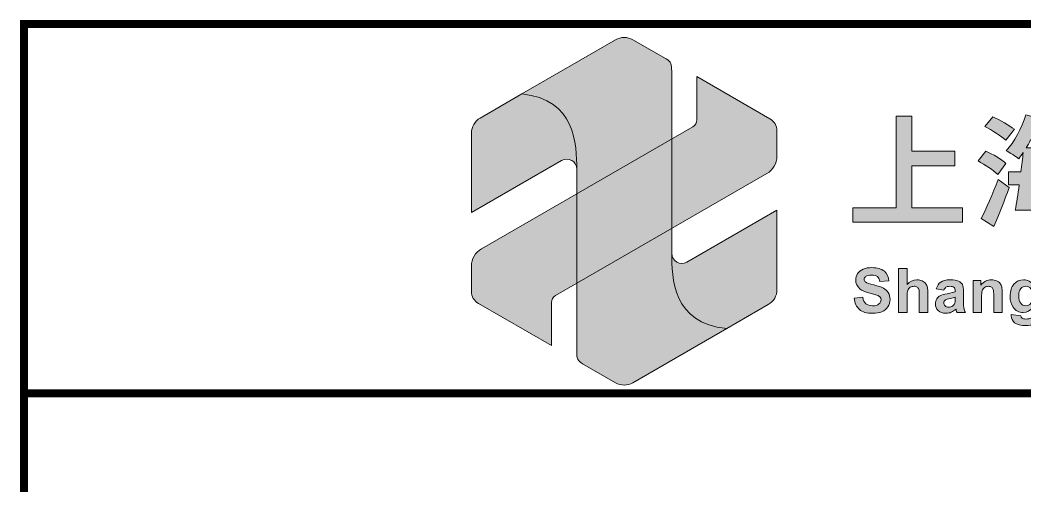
# Model space of a CAD drawing. Extents: x 148 to 221443, y -36682 to 6758.
# Drawn here: x 51887 to 52649, y -35928 to -35575 of the extents above; entities that cross this region are included whole.
import ezdxf

# ---------------------------------------------------------------- set-up
doc = ezdxf.new("R2010")
doc.units = 0
doc.header["$LTSCALE"] = 10
doc.header["$MEASUREMENT"] = 0
doc.layers.add('图层 1', color=7, linetype='Continuous')
doc.layers.add('图框层', color=7, linetype='Continuous', lineweight=15)

# ---------------------------------------------------------------- blocks, each defined once
blk = doc.blocks.new('block 3')
at = {"layer": '图层 1', "true_color": 0x0f208a}
h = blk.add_hatch(color=166, dxfattribs=at)
edge = h.paths.add_edge_path()
edge.add_spline(control_points=[(73.493, -141.42), (73.493, -141.42), (69.748, -143.582), (69.748, -143.582), (71.899, -143.781), (71.944, -145.62), (71.944, -146.584), (71.944, -146.584), (71.944, -153.861), (71.944, -153.861), (71.944, -154.116), (71.964, -154.233), (72.171, -154.351), (72.171, -154.351), (73.493, -155.106), (73.493, -155.106), (73.714, -155.233), (73.967, -155.234), (74.187, -155.106), (74.187, -155.106), (77.933, -152.944), (77.933, -152.944), (75.782, -152.745), (75.736, -150.907), (75.736, -149.942), (75.736, -149.942), (75.736, -142.665), (75.736, -142.665), (75.736, -142.41), (75.716, -142.293), (75.509, -142.175), (75.509, -142.175), (74.187, -141.42), (74.187, -141.42), (73.966, -141.294), (73.714, -141.293), (73.493, -141.42)], knot_values=[0, 0, 0, 0, 1, 1, 1, 2, 2, 2, 3, 3, 3, 4, 4, 4, 5, 5, 5, 6, 6, 6, 7, 7, 7, 8, 8, 8, 9, 9, 9, 10, 10, 10, 11, 11, 11, 12, 12, 12, 12], degree=3, periodic=0)
at = {"layer": '图层 1', "true_color": 0x4cab26}
h = blk.add_hatch(color=74, dxfattribs=at)
edge = h.paths.add_edge_path()
edge.add_spline(control_points=[(79.94, -146.057), (79.94, -146.057), (79.94, -145.06), (79.94, -145.06), (79.94, -144.852), (79.837, -144.673), (79.657, -144.569), (79.657, -144.569), (76.747, -142.889), (76.747, -142.889), (76.747, -142.889), (76.741, -144.609), (76.741, -144.609), (76.74, -144.727), (76.681, -144.828), (76.579, -144.888), (76.579, -144.888), (68.145, -149.76), (68.145, -149.76), (67.888, -149.908), (67.74, -150.163), (67.74, -150.46), (67.74, -150.46), (67.74, -151.457), (67.74, -151.457), (67.74, -151.665), (67.843, -151.844), (68.024, -151.948), (68.024, -151.948), (70.933, -153.628), (70.933, -153.628), (70.933, -153.628), (70.94, -151.91), (70.94, -151.91), (70.94, -151.792), (70.999, -151.69), (71.101, -151.631), (71.101, -151.631), (79.535, -146.758), (79.535, -146.758), (79.793, -146.609), (79.94, -146.354), (79.94, -146.057)], knot_values=[0, 0, 0, 0, 1, 1, 1, 2, 2, 2, 3, 3, 3, 4, 4, 4, 5, 5, 5, 6, 6, 6, 7, 7, 7, 8, 8, 8, 9, 9, 9, 10, 10, 10, 11, 11, 11, 12, 12, 12, 13, 13, 13, 14, 14, 14, 14], degree=3, periodic=0)
at = {"layer": '图层 1', "lineweight": 0}
for points, knots in [([(73.493, -141.42), (73.493, -141.42), (69.748, -143.582), (69.748, -143.582), (71.899, -143.781), (71.944, -145.62), (71.944, -146.584), (71.944, -146.584), (71.944, -153.861), (71.944, -153.861), (71.944, -154.116), (71.964, -154.233), (72.171, -154.351), (72.171, -154.351), (73.493, -155.106), (73.493, -155.106), (73.714, -155.233), (73.967, -155.234), (74.187, -155.106), (74.187, -155.106), (77.933, -152.944), (77.933, -152.944), (75.782, -152.745), (75.736, -150.907), (75.736, -149.942), (75.736, -149.942), (75.736, -142.665), (75.736, -142.665), (75.736, -142.41), (75.716, -142.293), (75.509, -142.175), (75.509, -142.175), (74.187, -141.42), (74.187, -141.42), (73.966, -141.294), (73.714, -141.293), (73.493, -141.42)], [0, 0, 0, 0, 1, 1, 1, 2, 2, 2, 3, 3, 3, 4, 4, 4, 5, 5, 5, 6, 6, 6, 7, 7, 7, 8, 8, 8, 9, 9, 9, 10, 10, 10, 11, 11, 11, 12, 12, 12, 12]), ([(79.94, -146.057), (79.94, -146.057), (79.94, -145.06), (79.94, -145.06), (79.94, -144.852), (79.837, -144.673), (79.657, -144.569), (79.657, -144.569), (76.747, -142.889), (76.747, -142.889), (76.747, -142.889), (76.741, -144.609), (76.741, -144.609), (76.74, -144.727), (76.681, -144.828), (76.579, -144.888), (76.579, -144.888), (68.145, -149.76), (68.145, -149.76), (67.888, -149.908), (67.74, -150.163), (67.74, -150.46), (67.74, -150.46), (67.74, -151.457), (67.74, -151.457), (67.74, -151.665), (67.843, -151.844), (68.024, -151.948), (68.024, -151.948), (70.933, -153.628), (70.933, -153.628), (70.933, -153.628), (70.94, -151.91), (70.94, -151.91), (70.94, -151.792), (70.999, -151.69), (71.101, -151.631), (71.101, -151.631), (79.535, -146.758), (79.535, -146.758), (79.793, -146.609), (79.94, -146.354), (79.94, -146.057)], [0, 0, 0, 0, 1, 1, 1, 2, 2, 2, 3, 3, 3, 4, 4, 4, 5, 5, 5, 6, 6, 6, 7, 7, 7, 8, 8, 8, 9, 9, 9, 10, 10, 10, 11, 11, 11, 12, 12, 12, 13, 13, 13, 14, 14, 14, 14]), ([(69.748, -143.582), (69.748, -143.582), (68.087, -144.541), (68.087, -144.541), (67.867, -144.668), (67.741, -144.887), (67.741, -145.142), (67.741, -145.142), (67.741, -148.31), (67.741, -148.31), (67.741, -148.31), (71.337, -146.234), (71.337, -146.234), (71.608, -146.077), (71.944, -146.272), (71.944, -146.584), (71.944, -145.62), (71.899, -143.781), (69.748, -143.582)], [0, 0, 0, 0, 1, 1, 1, 2, 2, 2, 3, 3, 3, 4, 4, 4, 5, 5, 5, 6, 6, 6, 6]), ([(77.933, -152.944), (77.933, -152.944), (79.593, -151.985), (79.593, -151.985), (79.813, -151.858), (79.94, -151.639), (79.94, -151.384), (79.94, -151.384), (79.94, -148.216), (79.94, -148.216), (79.94, -148.216), (76.343, -150.293), (76.343, -150.293), (76.073, -150.449), (75.736, -150.254), (75.736, -149.942), (75.736, -150.907), (75.782, -152.745), (77.933, -152.944)], [0, 0, 0, 0, 1, 1, 1, 2, 2, 2, 3, 3, 3, 4, 4, 4, 5, 5, 5, 6, 6, 6, 6])]:
    blk.add_open_spline(points, degree=3, knots=knots, dxfattribs=at)
blk = doc.blocks.new('block 5')
at = {"layer": '图层 1', "true_color": 0x0f208a}
h = blk.add_hatch(color=166, dxfattribs=at)
h.dxf.hatch_style = 2
edge = h.paths.add_edge_path()
edge.add_spline(control_points=[(88.756, -146.79), (88.591, -146.625), (88.242, -146.402), (87.971, -146.256), (87.971, -146.256), (88.281, -145.863), (88.281, -145.863), (88.553, -145.985), (88.911, -146.198), (89.086, -146.353), (89.086, -146.353), (88.756, -146.79), (88.756, -146.79)], knot_values=[0, 0, 0, 0, 1, 1, 1, 2, 2, 2, 3, 3, 3, 4, 4, 4, 4], degree=3, periodic=0)
edge = h.paths.add_edge_path()
edge.add_spline(control_points=[(88.097, -148.55), (88.295, -148.177), (88.562, -147.561), (88.771, -146.993), (88.771, -146.993), (89.212, -147.313), (89.212, -147.313), (89.033, -147.828), (88.814, -148.39), (88.601, -148.866), (88.601, -148.866), (88.097, -148.55), (88.097, -148.55)], knot_values=[0, 0, 0, 0, 1, 1, 1, 2, 2, 2, 3, 3, 3, 4, 4, 4, 4], degree=3, periodic=0)
edge = h.paths.add_edge_path()
edge.add_spline(control_points=[(89.076, -145.427), (88.902, -145.262), (88.523, -145.029), (88.242, -144.879), (88.242, -144.879), (88.562, -144.491), (88.562, -144.491), (88.844, -144.622), (89.227, -144.835), (89.421, -144.99), (89.421, -144.99), (89.076, -145.427), (89.076, -145.427)], knot_values=[0, 0, 0, 0, 1, 1, 1, 2, 2, 2, 3, 3, 3, 4, 4, 4, 4], degree=3, periodic=0)
edge = h.paths.add_edge_path()
edge.add_spline(control_points=[(92.117, -147.212), (92.103, -147.406), (92.088, -147.575), (92.074, -147.726), (92.074, -147.726), (92.37, -147.726), (92.37, -147.726), (92.37, -147.726), (92.37, -148.216), (92.37, -148.216), (92.37, -148.216), (92.011, -148.216), (92.011, -148.216), (91.972, -148.448), (91.923, -148.584), (91.865, -148.667), (91.754, -148.817), (91.632, -148.861), (91.472, -148.885), (91.327, -148.909), (91.094, -148.909), (90.866, -148.895), (90.856, -148.759), (90.798, -148.555), (90.716, -148.424), (90.929, -148.444), (91.118, -148.444), (91.215, -148.444), (91.298, -148.444), (91.341, -148.429), (91.395, -148.366), (91.414, -148.337), (91.438, -148.293), (91.458, -148.216), (91.458, -148.216), (89.455, -148.216), (89.455, -148.216), (89.508, -147.939), (89.566, -147.585), (89.62, -147.212), (89.62, -147.212), (89.188, -147.212), (89.188, -147.212), (89.188, -147.212), (89.188, -146.688), (89.188, -146.688), (89.188, -146.688), (89.687, -146.688), (89.687, -146.688), (89.721, -146.426), (89.75, -146.164), (89.775, -145.917), (89.716, -146.004), (89.653, -146.087), (89.595, -146.164), (89.484, -146.077), (89.236, -145.921), (89.101, -145.849), (89.426, -145.504), (89.712, -144.947), (89.877, -144.413), (89.877, -144.413), (90.434, -144.554), (90.434, -144.554), (90.396, -144.665), (90.352, -144.787), (90.303, -144.903), (90.303, -144.903), (92.365, -144.903), (92.365, -144.903), (92.365, -144.903), (92.365, -145.417), (92.365, -145.417), (92.365, -145.417), (90.066, -145.417), (90.066, -145.417), (90.008, -145.529), (89.954, -145.635), (89.891, -145.737), (89.891, -145.737), (92.185, -145.737), (92.185, -145.737), (92.185, -145.737), (92.185, -145.907), (92.18, -145.98), (92.171, -146.237), (92.156, -146.47), (92.146, -146.688), (92.146, -146.688), (92.491, -146.688), (92.491, -146.688), (92.491, -146.688), (92.491, -147.212), (92.491, -147.212), (92.491, -147.212), (92.117, -147.212), (92.117, -147.212)], knot_values=[0, 0, 0, 0, 1, 1, 1, 2, 2, 2, 3, 3, 3, 4, 4, 4, 5, 5, 5, 6, 6, 6, 7, 7, 7, 8, 8, 8, 9, 9, 9, 10, 10, 10, 11, 11, 11, 12, 12, 12, 13, 13, 13, 14, 14, 14, 15, 15, 15, 16, 16, 16, 17, 17, 17, 18, 18, 18, 19, 19, 19, 20, 20, 20, 21, 21, 21, 22, 22, 22, 23, 23, 23, 24, 24, 24, 25, 25, 25, 26, 26, 26, 27, 27, 27, 28, 28, 28, 29, 29, 29, 30, 30, 30, 31, 31, 31, 32, 32, 32, 32], degree=3, periodic=0)
edge = h.paths.add_edge_path()
edge.add_spline(control_points=[(90.153, -147.212), (90.129, -147.391), (90.105, -147.561), (90.08, -147.726), (90.08, -147.726), (90.813, -147.726), (90.813, -147.726), (90.696, -147.595), (90.531, -147.444), (90.391, -147.328), (90.391, -147.328), (90.575, -147.212), (90.575, -147.212), (90.575, -147.212), (90.153, -147.212), (90.153, -147.212)], knot_values=[0, 0, 0, 0, 1, 1, 1, 2, 2, 2, 3, 3, 3, 4, 4, 4, 5, 5, 5, 5], degree=3, periodic=0)
edge = h.paths.add_edge_path()
edge.add_spline(control_points=[(90.279, -146.227), (90.26, -146.382), (90.24, -146.533), (90.221, -146.688), (90.221, -146.688), (90.876, -146.688), (90.876, -146.688), (90.779, -146.571), (90.643, -146.441), (90.522, -146.334), (90.522, -146.334), (90.686, -146.227), (90.686, -146.227), (90.686, -146.227), (90.279, -146.227), (90.279, -146.227)], knot_values=[0, 0, 0, 0, 1, 1, 1, 2, 2, 2, 3, 3, 3, 4, 4, 4, 5, 5, 5, 5], degree=3, periodic=0)
edge = h.paths.add_edge_path()
edge.add_spline(control_points=[(91.54, -147.726), (91.56, -147.58), (91.574, -147.415), (91.589, -147.212), (91.589, -147.212), (90.808, -147.212), (90.808, -147.212), (90.968, -147.343), (91.142, -147.498), (91.239, -147.619), (91.239, -147.619), (91.084, -147.726), (91.084, -147.726), (91.084, -147.726), (91.54, -147.726), (91.54, -147.726)], knot_values=[0, 0, 0, 0, 1, 1, 1, 2, 2, 2, 3, 3, 3, 4, 4, 4, 5, 5, 5, 5], degree=3, periodic=0)
edge = h.paths.add_edge_path()
edge.add_spline(control_points=[(90.919, -146.227), (91.055, -146.348), (91.205, -146.489), (91.288, -146.596), (91.288, -146.596), (91.152, -146.688), (91.152, -146.688), (91.152, -146.688), (91.618, -146.688), (91.618, -146.688), (91.623, -146.542), (91.632, -146.392), (91.637, -146.227), (91.637, -146.227), (90.919, -146.227), (90.919, -146.227)], knot_values=[0, 0, 0, 0, 1, 1, 1, 2, 2, 2, 3, 3, 3, 4, 4, 4, 5, 5, 5, 5], degree=3, periodic=0)
h = blk.add_hatch(color=166, dxfattribs=at)
h.dxf.hatch_style = 2
h.paths.add_polyline_path([(87.354, -148.123), (87.354, -148.705), (82.97, -148.705), (82.97, -148.123), (84.701, -148.123), (84.701, -144.471), (85.322, -144.471), (85.322, -145.863), (87.039, -145.863), (87.039, -146.445), (85.322, -146.445), (85.322, -148.123)])
at = {"layer": '图层 1', "lineweight": 0}
blk.add_lwpolyline([(87.354, -148.123), (87.354, -148.705), (82.97, -148.705), (82.97, -148.123), (84.701, -148.123), (84.701, -144.471), (85.322, -144.471), (85.322, -145.863), (87.039, -145.863), (87.039, -146.445), (85.322, -146.445), (85.322, -148.123), (87.354, -148.123)], dxfattribs=at)
for points, knots in [([(92.117, -147.212), (92.103, -147.406), (92.088, -147.575), (92.074, -147.726), (92.074, -147.726), (92.37, -147.726), (92.37, -147.726), (92.37, -147.726), (92.37, -148.216), (92.37, -148.216), (92.37, -148.216), (92.011, -148.216), (92.011, -148.216), (91.972, -148.448), (91.923, -148.584), (91.865, -148.667), (91.754, -148.817), (91.632, -148.861), (91.472, -148.885), (91.327, -148.909), (91.094, -148.909), (90.866, -148.895), (90.856, -148.759), (90.798, -148.555), (90.716, -148.424), (90.929, -148.444), (91.118, -148.444), (91.215, -148.444), (91.298, -148.444), (91.341, -148.429), (91.395, -148.366), (91.414, -148.337), (91.438, -148.293), (91.458, -148.216), (91.458, -148.216), (89.455, -148.216), (89.455, -148.216), (89.508, -147.939), (89.566, -147.585), (89.62, -147.212), (89.62, -147.212), (89.188, -147.212), (89.188, -147.212), (89.188, -147.212), (89.188, -146.688), (89.188, -146.688), (89.188, -146.688), (89.687, -146.688), (89.687, -146.688), (89.721, -146.426), (89.75, -146.164), (89.775, -145.917), (89.716, -146.004), (89.653, -146.087), (89.595, -146.164), (89.484, -146.077), (89.236, -145.921), (89.101, -145.849), (89.426, -145.504), (89.712, -144.947), (89.877, -144.413), (89.877, -144.413), (90.434, -144.554), (90.434, -144.554), (90.396, -144.665), (90.352, -144.787), (90.303, -144.903), (90.303, -144.903), (92.365, -144.903), (92.365, -144.903), (92.365, -144.903), (92.365, -145.417), (92.365, -145.417), (92.365, -145.417), (90.066, -145.417), (90.066, -145.417), (90.008, -145.529), (89.954, -145.635), (89.891, -145.737), (89.891, -145.737), (92.185, -145.737), (92.185, -145.737), (92.185, -145.737), (92.185, -145.907), (92.18, -145.98), (92.171, -146.237), (92.156, -146.47), (92.146, -146.688), (92.146, -146.688), (92.491, -146.688), (92.491, -146.688), (92.491, -146.688), (92.491, -147.212), (92.491, -147.212), (92.491, -147.212), (92.117, -147.212), (92.117, -147.212)], [0, 0, 0, 0, 1, 1, 1, 2, 2, 2, 3, 3, 3, 4, 4, 4, 5, 5, 5, 6, 6, 6, 7, 7, 7, 8, 8, 8, 9, 9, 9, 10, 10, 10, 11, 11, 11, 12, 12, 12, 13, 13, 13, 14, 14, 14, 15, 15, 15, 16, 16, 16, 17, 17, 17, 18, 18, 18, 19, 19, 19, 20, 20, 20, 21, 21, 21, 22, 22, 22, 23, 23, 23, 24, 24, 24, 25, 25, 25, 26, 26, 26, 27, 27, 27, 28, 28, 28, 29, 29, 29, 30, 30, 30, 31, 31, 31, 32, 32, 32, 32]), ([(89.076, -145.427), (88.902, -145.262), (88.523, -145.029), (88.242, -144.879), (88.242, -144.879), (88.562, -144.491), (88.562, -144.491), (88.844, -144.622), (89.227, -144.835), (89.421, -144.99), (89.421, -144.99), (89.076, -145.427), (89.076, -145.427)], [0, 0, 0, 0, 1, 1, 1, 2, 2, 2, 3, 3, 3, 4, 4, 4, 4]), ([(88.756, -146.79), (88.591, -146.625), (88.242, -146.402), (87.971, -146.256), (87.971, -146.256), (88.281, -145.863), (88.281, -145.863), (88.553, -145.985), (88.911, -146.198), (89.086, -146.353), (89.086, -146.353), (88.756, -146.79), (88.756, -146.79)], [0, 0, 0, 0, 1, 1, 1, 2, 2, 2, 3, 3, 3, 4, 4, 4, 4]), ([(88.097, -148.55), (88.295, -148.177), (88.562, -147.561), (88.771, -146.993), (88.771, -146.993), (89.212, -147.313), (89.212, -147.313), (89.033, -147.828), (88.814, -148.39), (88.601, -148.866), (88.601, -148.866), (88.097, -148.55), (88.097, -148.55)], [0, 0, 0, 0, 1, 1, 1, 2, 2, 2, 3, 3, 3, 4, 4, 4, 4])]:
    blk.add_open_spline(points, degree=3, knots=knots, dxfattribs=at)
blk = doc.blocks.new('block 6')
at = {"layer": '图层 1', "true_color": 0x0f208a}
h = blk.add_hatch(color=166, dxfattribs=at)
h.dxf.hatch_style = 2
edge = h.paths.add_edge_path()
edge.add_spline(control_points=[(83.022, -151.732), (83.022, -151.732), (83.369, -151.699), (83.369, -151.699), (83.389, -151.815), (83.432, -151.9), (83.496, -151.955), (83.559, -152.009), (83.645, -152.037), (83.754, -152.037), (83.868, -152.037), (83.955, -152.012), (84.013, -151.964), (84.071, -151.915), (84.1, -151.858), (84.1, -151.794), (84.1, -151.752), (84.088, -151.716), (84.063, -151.687), (84.039, -151.658), (83.996, -151.632), (83.935, -151.611), (83.893, -151.597), (83.798, -151.571), (83.65, -151.534), (83.459, -151.486), (83.325, -151.428), (83.248, -151.36), (83.14, -151.262), (83.086, -151.144), (83.086, -151.005), (83.086, -150.915), (83.111, -150.831), (83.162, -150.753), (83.213, -150.675), (83.287, -150.615), (83.383, -150.574), (83.478, -150.533), (83.594, -150.513), (83.729, -150.513), (83.951, -150.513), (84.117, -150.561), (84.229, -150.658), (84.341, -150.755), (84.4, -150.885), (84.405, -151.047), (84.405, -151.047), (84.049, -151.063), (84.049, -151.063), (84.034, -150.972), (84.001, -150.907), (83.951, -150.867), (83.901, -150.827), (83.826, -150.808), (83.726, -150.808), (83.622, -150.808), (83.541, -150.829), (83.483, -150.871), (83.445, -150.899), (83.426, -150.935), (83.426, -150.981), (83.426, -151.022), (83.444, -151.058), (83.479, -151.087), (83.524, -151.125), (83.633, -151.165), (83.806, -151.206), (83.98, -151.247), (84.108, -151.289), (84.191, -151.332), (84.274, -151.376), (84.339, -151.436), (84.386, -151.512), (84.432, -151.587), (84.456, -151.681), (84.456, -151.792), (84.456, -151.894), (84.428, -151.988), (84.372, -152.076), (84.315, -152.164), (84.236, -152.23), (84.134, -152.273), (84.031, -152.316), (83.903, -152.337), (83.75, -152.337), (83.527, -152.337), (83.356, -152.286), (83.236, -152.183), (83.117, -152.08), (83.046, -151.929), (83.022, -151.732)], knot_values=[0, 0, 0, 0, 1, 1, 1, 2, 2, 2, 3, 3, 3, 4, 4, 4, 5, 5, 5, 6, 6, 6, 7, 7, 7, 8, 8, 8, 9, 9, 9, 10, 10, 10, 11, 11, 11, 12, 12, 12, 13, 13, 13, 14, 14, 14, 15, 15, 15, 16, 16, 16, 17, 17, 17, 18, 18, 18, 19, 19, 19, 20, 20, 20, 21, 21, 21, 22, 22, 22, 23, 23, 23, 24, 24, 24, 25, 25, 25, 26, 26, 26, 27, 27, 27, 28, 28, 28, 29, 29, 29, 30, 30, 30, 30], degree=3, periodic=0)
h = blk.add_hatch(color=166, dxfattribs=at)
h.dxf.hatch_style = 2
edge = h.paths.add_edge_path()
edge.add_spline(control_points=[(85.139, -150.543), (85.139, -150.543), (85.139, -151.191), (85.139, -151.191), (85.248, -151.064), (85.378, -151), (85.53, -151), (85.608, -151), (85.678, -151.014), (85.74, -151.043), (85.803, -151.072), (85.85, -151.109), (85.882, -151.154), (85.913, -151.199), (85.935, -151.249), (85.947, -151.303), (85.958, -151.358), (85.964, -151.442), (85.964, -151.557), (85.964, -151.557), (85.964, -152.306), (85.964, -152.306), (85.964, -152.306), (85.626, -152.306), (85.626, -152.306), (85.626, -152.306), (85.626, -151.631), (85.626, -151.631), (85.626, -151.497), (85.62, -151.412), (85.607, -151.376), (85.594, -151.34), (85.571, -151.311), (85.539, -151.29), (85.506, -151.269), (85.466, -151.258), (85.417, -151.258), (85.361, -151.258), (85.31, -151.272), (85.266, -151.299), (85.222, -151.327), (85.19, -151.368), (85.169, -151.423), (85.149, -151.477), (85.139, -151.559), (85.139, -151.666), (85.139, -151.666), (85.139, -152.306), (85.139, -152.306), (85.139, -152.306), (84.801, -152.306), (84.801, -152.306), (84.801, -152.306), (84.801, -150.543), (84.801, -150.543), (84.801, -150.543), (85.139, -150.543), (85.139, -150.543)], knot_values=[0, 0, 0, 0, 1, 1, 1, 2, 2, 2, 3, 3, 3, 4, 4, 4, 5, 5, 5, 6, 6, 6, 7, 7, 7, 8, 8, 8, 9, 9, 9, 10, 10, 10, 11, 11, 11, 12, 12, 12, 13, 13, 13, 14, 14, 14, 15, 15, 15, 16, 16, 16, 17, 17, 17, 18, 18, 18, 19, 19, 19, 19], degree=3, periodic=0)
h = blk.add_hatch(color=166, dxfattribs=at)
h.dxf.hatch_style = 2
edge = h.paths.add_edge_path()
edge.add_spline(control_points=[(86.608, -151.418), (86.608, -151.418), (86.302, -151.363), (86.302, -151.363), (86.336, -151.24), (86.396, -151.148), (86.48, -151.089), (86.564, -151.03), (86.689, -151), (86.855, -151), (87.006, -151), (87.118, -151.018), (87.192, -151.053), (87.265, -151.089), (87.317, -151.134), (87.347, -151.189), (87.377, -151.244), (87.393, -151.345), (87.393, -151.492), (87.393, -151.492), (87.389, -151.886), (87.389, -151.886), (87.389, -151.998), (87.394, -152.081), (87.405, -152.135), (87.416, -152.188), (87.436, -152.245), (87.466, -152.306), (87.466, -152.306), (87.132, -152.306), (87.132, -152.306), (87.123, -152.284), (87.112, -152.25), (87.099, -152.206), (87.093, -152.186), (87.089, -152.173), (87.087, -152.166), (87.029, -152.223), (86.968, -152.265), (86.902, -152.293), (86.836, -152.321), (86.766, -152.335), (86.691, -152.335), (86.56, -152.335), (86.456, -152.299), (86.38, -152.228), (86.305, -152.156), (86.267, -152.066), (86.267, -151.957), (86.267, -151.885), (86.284, -151.821), (86.319, -151.764), (86.353, -151.708), (86.401, -151.664), (86.463, -151.634), (86.526, -151.604), (86.615, -151.578), (86.732, -151.555), (86.89, -151.526), (87, -151.498), (87.061, -151.473), (87.061, -151.473), (87.061, -151.439), (87.061, -151.439), (87.061, -151.374), (87.045, -151.328), (87.012, -151.3), (86.98, -151.272), (86.92, -151.258), (86.831, -151.258), (86.771, -151.258), (86.724, -151.27), (86.69, -151.294), (86.657, -151.318), (86.629, -151.359), (86.608, -151.418)], knot_values=[0, 0, 0, 0, 1, 1, 1, 2, 2, 2, 3, 3, 3, 4, 4, 4, 5, 5, 5, 6, 6, 6, 7, 7, 7, 8, 8, 8, 9, 9, 9, 10, 10, 10, 11, 11, 11, 12, 12, 12, 13, 13, 13, 14, 14, 14, 15, 15, 15, 16, 16, 16, 17, 17, 17, 18, 18, 18, 19, 19, 19, 20, 20, 20, 21, 21, 21, 22, 22, 22, 23, 23, 23, 24, 24, 24, 25, 25, 25, 25], degree=3, periodic=0)
edge = h.paths.add_edge_path()
edge.add_spline(control_points=[(87.061, -151.692), (87.017, -151.707), (86.949, -151.724), (86.855, -151.744), (86.761, -151.764), (86.7, -151.784), (86.671, -151.803), (86.627, -151.834), (86.605, -151.874), (86.605, -151.923), (86.605, -151.969), (86.622, -152.011), (86.658, -152.045), (86.693, -152.08), (86.738, -152.097), (86.792, -152.097), (86.853, -152.097), (86.911, -152.077), (86.967, -152.037), (87.008, -152.006), (87.034, -151.969), (87.047, -151.925), (87.056, -151.896), (87.061, -151.841), (87.061, -151.76), (87.061, -151.76), (87.061, -151.692), (87.061, -151.692)], knot_values=[0, 0, 0, 0, 1, 1, 1, 2, 2, 2, 3, 3, 3, 4, 4, 4, 5, 5, 5, 6, 6, 6, 7, 7, 7, 8, 8, 8, 9, 9, 9, 9], degree=3, periodic=0)
h = blk.add_hatch(color=166, dxfattribs=at)
h.dxf.hatch_style = 2
edge = h.paths.add_edge_path()
edge.add_spline(control_points=[(88.937, -152.306), (88.937, -152.306), (88.599, -152.306), (88.599, -152.306), (88.599, -152.306), (88.599, -151.654), (88.599, -151.654), (88.599, -151.516), (88.591, -151.427), (88.577, -151.386), (88.563, -151.346), (88.539, -151.315), (88.507, -151.292), (88.474, -151.27), (88.435, -151.258), (88.389, -151.258), (88.331, -151.258), (88.278, -151.274), (88.232, -151.307), (88.185, -151.339), (88.153, -151.381), (88.136, -151.434), (88.119, -151.487), (88.11, -151.585), (88.11, -151.728), (88.11, -151.728), (88.11, -152.306), (88.11, -152.306), (88.11, -152.306), (87.772, -152.306), (87.772, -152.306), (87.772, -152.306), (87.772, -151.029), (87.772, -151.029), (87.772, -151.029), (88.086, -151.029), (88.086, -151.029), (88.086, -151.029), (88.086, -151.216), (88.086, -151.216), (88.198, -151.072), (88.338, -151), (88.507, -151), (88.582, -151), (88.65, -151.013), (88.712, -151.04), (88.774, -151.067), (88.82, -151.101), (88.852, -151.143), (88.883, -151.185), (88.906, -151.232), (88.918, -151.285), (88.93, -151.338), (88.937, -151.413), (88.937, -151.512), (88.937, -151.512), (88.937, -152.306), (88.937, -152.306)], knot_values=[0, 0, 0, 0, 1, 1, 1, 2, 2, 2, 3, 3, 3, 4, 4, 4, 5, 5, 5, 6, 6, 6, 7, 7, 7, 8, 8, 8, 9, 9, 9, 10, 10, 10, 11, 11, 11, 12, 12, 12, 13, 13, 13, 14, 14, 14, 15, 15, 15, 16, 16, 16, 17, 17, 17, 18, 18, 18, 19, 19, 19, 19], degree=3, periodic=0)
h = blk.add_hatch(color=166, dxfattribs=at)
h.dxf.hatch_style = 2
edge = h.paths.add_edge_path()
edge.add_spline(control_points=[(89.297, -152.39), (89.297, -152.39), (89.683, -152.437), (89.683, -152.437), (89.69, -152.482), (89.705, -152.513), (89.728, -152.53), (89.76, -152.554), (89.811, -152.566), (89.879, -152.566), (89.968, -152.566), (90.034, -152.552), (90.078, -152.526), (90.108, -152.508), (90.13, -152.48), (90.145, -152.441), (90.156, -152.412), (90.161, -152.361), (90.161, -152.286), (90.161, -152.286), (90.161, -152.099), (90.161, -152.099), (90.06, -152.237), (89.932, -152.306), (89.778, -152.306), (89.607, -152.306), (89.471, -152.233), (89.371, -152.088), (89.292, -151.973), (89.253, -151.831), (89.253, -151.66), (89.253, -151.446), (89.304, -151.282), (89.407, -151.169), (89.51, -151.056), (89.638, -151), (89.792, -151), (89.95, -151), (90.08, -151.069), (90.182, -151.208), (90.182, -151.208), (90.182, -151.029), (90.182, -151.029), (90.182, -151.029), (90.499, -151.029), (90.499, -151.029), (90.499, -151.029), (90.499, -152.175), (90.499, -152.175), (90.499, -152.326), (90.486, -152.438), (90.461, -152.513), (90.437, -152.587), (90.402, -152.646), (90.357, -152.688), (90.312, -152.731), (90.252, -152.764), (90.177, -152.788), (90.102, -152.812), (90.007, -152.824), (89.893, -152.824), (89.676, -152.824), (89.523, -152.787), (89.432, -152.713), (89.341, -152.639), (89.296, -152.545), (89.296, -152.431), (89.296, -152.42), (89.297, -152.406), (89.297, -152.39)], knot_values=[0, 0, 0, 0, 1, 1, 1, 2, 2, 2, 3, 3, 3, 4, 4, 4, 5, 5, 5, 6, 6, 6, 7, 7, 7, 8, 8, 8, 9, 9, 9, 10, 10, 10, 11, 11, 11, 12, 12, 12, 13, 13, 13, 14, 14, 14, 15, 15, 15, 16, 16, 16, 17, 17, 17, 18, 18, 18, 19, 19, 19, 20, 20, 20, 21, 21, 21, 22, 22, 22, 23, 23, 23, 23], degree=3, periodic=0)
edge = h.paths.add_edge_path()
edge.add_spline(control_points=[(89.599, -151.641), (89.599, -151.776), (89.626, -151.876), (89.678, -151.938), (89.73, -152.002), (89.795, -152.033), (89.872, -152.033), (89.955, -152.033), (90.024, -152.001), (90.081, -151.936), (90.138, -151.872), (90.167, -151.776), (90.167, -151.649), (90.167, -151.517), (90.14, -151.419), (90.085, -151.355), (90.031, -151.291), (89.962, -151.258), (89.878, -151.258), (89.797, -151.258), (89.73, -151.29), (89.678, -151.353), (89.626, -151.416), (89.599, -151.512), (89.599, -151.641)], knot_values=[0, 0, 0, 0, 1, 1, 1, 2, 2, 2, 3, 3, 3, 4, 4, 4, 5, 5, 5, 6, 6, 6, 7, 7, 7, 8, 8, 8, 8], degree=3, periodic=0)
at = {"layer": '图层 1', "lineweight": 0}
for points, knots in [([(83.022, -151.732), (83.022, -151.732), (83.369, -151.699), (83.369, -151.699), (83.389, -151.815), (83.432, -151.9), (83.496, -151.955), (83.559, -152.009), (83.645, -152.037), (83.754, -152.037), (83.868, -152.037), (83.955, -152.012), (84.013, -151.964), (84.071, -151.915), (84.1, -151.858), (84.1, -151.794), (84.1, -151.752), (84.088, -151.716), (84.063, -151.687), (84.039, -151.658), (83.996, -151.632), (83.935, -151.611), (83.893, -151.597), (83.798, -151.571), (83.65, -151.534), (83.459, -151.486), (83.325, -151.428), (83.248, -151.36), (83.14, -151.262), (83.086, -151.144), (83.086, -151.005), (83.086, -150.915), (83.111, -150.831), (83.162, -150.753), (83.213, -150.675), (83.287, -150.615), (83.383, -150.574), (83.478, -150.533), (83.594, -150.513), (83.729, -150.513), (83.951, -150.513), (84.117, -150.561), (84.229, -150.658), (84.341, -150.755), (84.4, -150.885), (84.405, -151.047), (84.405, -151.047), (84.049, -151.063), (84.049, -151.063), (84.034, -150.972), (84.001, -150.907), (83.951, -150.867), (83.901, -150.827), (83.826, -150.808), (83.726, -150.808), (83.622, -150.808), (83.541, -150.829), (83.483, -150.871), (83.445, -150.899), (83.426, -150.935), (83.426, -150.981), (83.426, -151.022), (83.444, -151.058), (83.479, -151.087), (83.524, -151.125), (83.633, -151.165), (83.806, -151.206), (83.98, -151.247), (84.108, -151.289), (84.191, -151.332), (84.274, -151.376), (84.339, -151.436), (84.386, -151.512), (84.432, -151.587), (84.456, -151.681), (84.456, -151.792), (84.456, -151.894), (84.428, -151.988), (84.372, -152.076), (84.315, -152.164), (84.236, -152.23), (84.134, -152.273), (84.031, -152.316), (83.903, -152.337), (83.75, -152.337), (83.527, -152.337), (83.356, -152.286), (83.236, -152.183), (83.117, -152.08), (83.046, -151.929), (83.022, -151.732)], [0, 0, 0, 0, 1, 1, 1, 2, 2, 2, 3, 3, 3, 4, 4, 4, 5, 5, 5, 6, 6, 6, 7, 7, 7, 8, 8, 8, 9, 9, 9, 10, 10, 10, 11, 11, 11, 12, 12, 12, 13, 13, 13, 14, 14, 14, 15, 15, 15, 16, 16, 16, 17, 17, 17, 18, 18, 18, 19, 19, 19, 20, 20, 20, 21, 21, 21, 22, 22, 22, 23, 23, 23, 24, 24, 24, 25, 25, 25, 26, 26, 26, 27, 27, 27, 28, 28, 28, 29, 29, 29, 30, 30, 30, 30]), ([(85.139, -150.543), (85.139, -150.543), (85.139, -151.191), (85.139, -151.191), (85.248, -151.064), (85.378, -151), (85.53, -151), (85.608, -151), (85.678, -151.014), (85.74, -151.043), (85.803, -151.072), (85.85, -151.109), (85.882, -151.154), (85.913, -151.199), (85.935, -151.249), (85.947, -151.303), (85.958, -151.358), (85.964, -151.442), (85.964, -151.557), (85.964, -151.557), (85.964, -152.306), (85.964, -152.306), (85.964, -152.306), (85.626, -152.306), (85.626, -152.306), (85.626, -152.306), (85.626, -151.631), (85.626, -151.631), (85.626, -151.497), (85.62, -151.412), (85.607, -151.376), (85.594, -151.34), (85.571, -151.311), (85.539, -151.29), (85.506, -151.269), (85.466, -151.258), (85.417, -151.258), (85.361, -151.258), (85.31, -151.272), (85.266, -151.299), (85.222, -151.327), (85.19, -151.368), (85.169, -151.423), (85.149, -151.477), (85.139, -151.559), (85.139, -151.666), (85.139, -151.666), (85.139, -152.306), (85.139, -152.306), (85.139, -152.306), (84.801, -152.306), (84.801, -152.306), (84.801, -152.306), (84.801, -150.543), (84.801, -150.543), (84.801, -150.543), (85.139, -150.543), (85.139, -150.543)], [0, 0, 0, 0, 1, 1, 1, 2, 2, 2, 3, 3, 3, 4, 4, 4, 5, 5, 5, 6, 6, 6, 7, 7, 7, 8, 8, 8, 9, 9, 9, 10, 10, 10, 11, 11, 11, 12, 12, 12, 13, 13, 13, 14, 14, 14, 15, 15, 15, 16, 16, 16, 17, 17, 17, 18, 18, 18, 19, 19, 19, 19]), ([(86.608, -151.418), (86.608, -151.418), (86.302, -151.363), (86.302, -151.363), (86.336, -151.24), (86.396, -151.148), (86.48, -151.089), (86.564, -151.03), (86.689, -151), (86.855, -151), (87.006, -151), (87.118, -151.018), (87.192, -151.053), (87.265, -151.089), (87.317, -151.134), (87.347, -151.189), (87.377, -151.244), (87.393, -151.345), (87.393, -151.492), (87.393, -151.492), (87.389, -151.886), (87.389, -151.886), (87.389, -151.998), (87.394, -152.081), (87.405, -152.135), (87.416, -152.188), (87.436, -152.245), (87.466, -152.306), (87.466, -152.306), (87.132, -152.306), (87.132, -152.306), (87.123, -152.284), (87.112, -152.25), (87.099, -152.206), (87.093, -152.186), (87.089, -152.173), (87.087, -152.166), (87.029, -152.223), (86.968, -152.265), (86.902, -152.293), (86.836, -152.321), (86.766, -152.335), (86.691, -152.335), (86.56, -152.335), (86.456, -152.299), (86.38, -152.228), (86.305, -152.156), (86.267, -152.066), (86.267, -151.957), (86.267, -151.885), (86.284, -151.821), (86.319, -151.764), (86.353, -151.708), (86.401, -151.664), (86.463, -151.634), (86.526, -151.604), (86.615, -151.578), (86.732, -151.555), (86.89, -151.526), (87, -151.498), (87.061, -151.473), (87.061, -151.473), (87.061, -151.439), (87.061, -151.439), (87.061, -151.374), (87.045, -151.328), (87.012, -151.3), (86.98, -151.272), (86.92, -151.258), (86.831, -151.258), (86.771, -151.258), (86.724, -151.27), (86.69, -151.294), (86.657, -151.318), (86.629, -151.359), (86.608, -151.418)], [0, 0, 0, 0, 1, 1, 1, 2, 2, 2, 3, 3, 3, 4, 4, 4, 5, 5, 5, 6, 6, 6, 7, 7, 7, 8, 8, 8, 9, 9, 9, 10, 10, 10, 11, 11, 11, 12, 12, 12, 13, 13, 13, 14, 14, 14, 15, 15, 15, 16, 16, 16, 17, 17, 17, 18, 18, 18, 19, 19, 19, 20, 20, 20, 21, 21, 21, 22, 22, 22, 23, 23, 23, 24, 24, 24, 25, 25, 25, 25]), ([(88.937, -152.306), (88.937, -152.306), (88.599, -152.306), (88.599, -152.306), (88.599, -152.306), (88.599, -151.654), (88.599, -151.654), (88.599, -151.516), (88.591, -151.427), (88.577, -151.386), (88.563, -151.346), (88.539, -151.315), (88.507, -151.292), (88.474, -151.27), (88.435, -151.258), (88.389, -151.258), (88.331, -151.258), (88.278, -151.274), (88.232, -151.307), (88.185, -151.339), (88.153, -151.381), (88.136, -151.434), (88.119, -151.487), (88.11, -151.585), (88.11, -151.728), (88.11, -151.728), (88.11, -152.306), (88.11, -152.306), (88.11, -152.306), (87.772, -152.306), (87.772, -152.306), (87.772, -152.306), (87.772, -151.029), (87.772, -151.029), (87.772, -151.029), (88.086, -151.029), (88.086, -151.029), (88.086, -151.029), (88.086, -151.216), (88.086, -151.216), (88.198, -151.072), (88.338, -151), (88.507, -151), (88.582, -151), (88.65, -151.013), (88.712, -151.04), (88.774, -151.067), (88.82, -151.101), (88.852, -151.143), (88.883, -151.185), (88.906, -151.232), (88.918, -151.285), (88.93, -151.338), (88.937, -151.413), (88.937, -151.512), (88.937, -151.512), (88.937, -152.306), (88.937, -152.306)], [0, 0, 0, 0, 1, 1, 1, 2, 2, 2, 3, 3, 3, 4, 4, 4, 5, 5, 5, 6, 6, 6, 7, 7, 7, 8, 8, 8, 9, 9, 9, 10, 10, 10, 11, 11, 11, 12, 12, 12, 13, 13, 13, 14, 14, 14, 15, 15, 15, 16, 16, 16, 17, 17, 17, 18, 18, 18, 19, 19, 19, 19]), ([(89.297, -152.39), (89.297, -152.39), (89.683, -152.437), (89.683, -152.437), (89.69, -152.482), (89.705, -152.513), (89.728, -152.53), (89.76, -152.554), (89.811, -152.566), (89.879, -152.566), (89.968, -152.566), (90.034, -152.552), (90.078, -152.526), (90.108, -152.508), (90.13, -152.48), (90.145, -152.441), (90.156, -152.412), (90.161, -152.361), (90.161, -152.286), (90.161, -152.286), (90.161, -152.099), (90.161, -152.099), (90.06, -152.237), (89.932, -152.306), (89.778, -152.306), (89.607, -152.306), (89.471, -152.233), (89.371, -152.088), (89.292, -151.973), (89.253, -151.831), (89.253, -151.66), (89.253, -151.446), (89.304, -151.282), (89.407, -151.169), (89.51, -151.056), (89.638, -151), (89.792, -151), (89.95, -151), (90.08, -151.069), (90.182, -151.208), (90.182, -151.208), (90.182, -151.029), (90.182, -151.029), (90.182, -151.029), (90.499, -151.029), (90.499, -151.029), (90.499, -151.029), (90.499, -152.175), (90.499, -152.175), (90.499, -152.326), (90.486, -152.438), (90.461, -152.513), (90.437, -152.587), (90.402, -152.646), (90.357, -152.688), (90.312, -152.731), (90.252, -152.764), (90.177, -152.788), (90.102, -152.812), (90.007, -152.824), (89.893, -152.824), (89.676, -152.824), (89.523, -152.787), (89.432, -152.713), (89.341, -152.639), (89.296, -152.545), (89.296, -152.431), (89.296, -152.42), (89.297, -152.406), (89.297, -152.39)], [0, 0, 0, 0, 1, 1, 1, 2, 2, 2, 3, 3, 3, 4, 4, 4, 5, 5, 5, 6, 6, 6, 7, 7, 7, 8, 8, 8, 9, 9, 9, 10, 10, 10, 11, 11, 11, 12, 12, 12, 13, 13, 13, 14, 14, 14, 15, 15, 15, 16, 16, 16, 17, 17, 17, 18, 18, 18, 19, 19, 19, 20, 20, 20, 21, 21, 21, 22, 22, 22, 23, 23, 23, 23]), ([(89.599, -151.641), (89.599, -151.776), (89.626, -151.876), (89.678, -151.938), (89.73, -152.002), (89.795, -152.033), (89.872, -152.033), (89.955, -152.033), (90.024, -152.001), (90.081, -151.936), (90.138, -151.872), (90.167, -151.776), (90.167, -151.649), (90.167, -151.517), (90.14, -151.419), (90.085, -151.355), (90.031, -151.291), (89.962, -151.258), (89.878, -151.258), (89.797, -151.258), (89.73, -151.29), (89.678, -151.353), (89.626, -151.416), (89.599, -151.512), (89.599, -151.641)], [0, 0, 0, 0, 1, 1, 1, 2, 2, 2, 3, 3, 3, 4, 4, 4, 5, 5, 5, 6, 6, 6, 7, 7, 7, 8, 8, 8, 8]), ([(87.061, -151.692), (87.017, -151.707), (86.949, -151.724), (86.855, -151.744), (86.761, -151.764), (86.7, -151.784), (86.671, -151.803), (86.627, -151.834), (86.605, -151.874), (86.605, -151.923), (86.605, -151.969), (86.622, -152.011), (86.658, -152.045), (86.693, -152.08), (86.738, -152.097), (86.792, -152.097), (86.853, -152.097), (86.911, -152.077), (86.967, -152.037), (87.008, -152.006), (87.034, -151.969), (87.047, -151.925), (87.056, -151.896), (87.061, -151.841), (87.061, -151.76), (87.061, -151.76), (87.061, -151.692), (87.061, -151.692)], [0, 0, 0, 0, 1, 1, 1, 2, 2, 2, 3, 3, 3, 4, 4, 4, 5, 5, 5, 6, 6, 6, 7, 7, 7, 8, 8, 8, 9, 9, 9, 9])]:
    blk.add_open_spline(points, degree=3, knots=knots, dxfattribs=at)
blk = doc.blocks.new('block 4')
at = {"layer": '图层 1'}
for name in ['block 5', 'block 6']:
    blk.add_blockref(name, (0, 0), dxfattribs=at)
blk = doc.blocks.new('block 2')
at = {"layer": '图层 1'}
for name in ['block 3', 'block 4']:
    blk.add_blockref(name, (0, 0), dxfattribs=at)

msp = doc.modelspace()

# ---------------------------------------------------------------- hatches: boundary and pattern name
at = {"layer": '图框层'}
h = msp.add_hatch(color=256, dxfattribs=at)
h.dxf.hatch_style = 1
h.set_gradient(color1=(1, 64, 152), color2=(0, 162, 234))
edge = h.paths.add_edge_path()
edge.add_spline(control_points=[(52306.9891, -35663.0084), (52306.6047, -35661.5044), (52306.1596, -35660.0055), (52305.6443, -35658.5233)], knot_values=[1.56249719, 1.56249719, 1.56249719, 1.56249719, 1.62499379, 1.62499379, 1.62499379, 1.62499379], degree=3, periodic=0)
edge.add_spline(control_points=[(52305.6443, -35658.5233), (52305.1289, -35657.0412), (52304.5433, -35655.5758), (52303.8779, -35654.1388)], knot_values=[1.49999987, 1.49999987, 1.49999987, 1.49999987, 1.56249719, 1.56249719, 1.56249719, 1.56249719], degree=3, periodic=0)
edge.add_spline(control_points=[(52303.8779, -35654.1388), (52303.5451, -35653.4203), (52303.1924, -35652.7088), (52302.8185, -35652.0059)], knot_values=[1.46874766, 1.46874766, 1.46874766, 1.46874766, 1.49999987, 1.49999987, 1.49999987, 1.49999987], degree=3, periodic=0)
edge.add_spline(control_points=[(52302.8185, -35652.0059), (52302.4447, -35651.303), (52302.0497, -35650.6087), (52301.6323, -35649.9244)], knot_values=[1.43749566, 1.43749566, 1.43749566, 1.43749566, 1.46874766, 1.46874766, 1.46874766, 1.46874766], degree=3, periodic=0)
edge.add_spline(control_points=[(52301.6323, -35649.9244), (52301.215, -35649.2402), (52300.7754, -35648.566), (52300.3122, -35647.9033)], knot_values=[5.56250434, 5.56250434, 5.56250434, 5.56250434, 5.59375203, 5.59375203, 5.59375203, 5.59375203], degree=3, periodic=0)
edge.add_spline(control_points=[(52301.6323, -35649.9244), (52301.215, -35649.2402), (52300.7754, -35648.566), (52300.3122, -35647.9033)], knot_values=[1.40624797, 1.40624797, 1.40624797, 1.40624797, 1.43749566, 1.43749566, 1.43749566, 1.43749566], degree=3, periodic=0)
edge.add_spline(control_points=[(52300.3122, -35647.9033), (52299.3857, -35646.5778), (52298.3652, -35645.2982), (52297.2409, -35644.0762)], knot_values=[1.34374828, 1.34374828, 1.34374828, 1.34374828, 1.40624797, 1.40624797, 1.40624797, 1.40624797], degree=3, periodic=0)
edge.add_spline(control_points=[(52297.2409, -35644.0762), (52296.6787, -35643.4652), (52296.0906, -35642.8686), (52295.4754, -35642.2878)], knot_values=[1.31249703, 1.31249703, 1.31249703, 1.31249703, 1.34374828, 1.34374828, 1.34374828, 1.34374828], degree=3, periodic=0)
edge.add_spline(control_points=[(52295.4754, -35642.2878), (52294.8602, -35641.7071), (52294.2179, -35641.1423), (52293.5473, -35640.5947)], knot_values=[1.28124859, 1.28124859, 1.28124859, 1.28124859, 1.31249703, 1.31249703, 1.31249703, 1.31249703], degree=3, periodic=0)
edge.add_spline(control_points=[(52293.5473, -35640.5947), (52292.8766, -35640.0471), (52292.1776, -35639.5169), (52291.4491, -35639.0054)], knot_values=[1.24999755, 1.24999755, 1.24999755, 1.24999755, 1.28124859, 1.28124859, 1.28124859, 1.28124859], degree=3, periodic=0)
edge.add_spline(control_points=[(52291.4491, -35639.0054), (52290.7207, -35638.4939), (52289.9628, -35638.0012), (52289.1741, -35637.5287)], knot_values=[1.21874891, 1.21874891, 1.21874891, 1.21874891, 1.24999755, 1.24999755, 1.24999755, 1.24999755], degree=3, periodic=0)
edge.add_spline(control_points=[(52289.1741, -35637.5287), (52288.3854, -35637.0562), (52287.566, -35636.604), (52286.7146, -35636.1734)], knot_values=[1.18749814, 1.18749814, 1.18749814, 1.18749814, 1.21874891, 1.21874891, 1.21874891, 1.21874891], degree=3, periodic=0)
edge.add_spline(control_points=[(52286.7146, -35636.1734), (52285.8634, -35635.7428), (52284.9802, -35635.334), (52284.0639, -35634.9482)], knot_values=[1.15624922, 1.15624922, 1.15624922, 1.15624922, 1.18749814, 1.18749814, 1.18749814, 1.18749814], degree=3, periodic=0)
edge.add_spline(control_points=[(52284.0639, -35634.9482), (52283.1476, -35634.5625), (52282.1982, -35634.1999), (52281.2145, -35633.8619)], knot_values=[1.12499883, 1.12499883, 1.12499883, 1.12499883, 1.15624922, 1.15624922, 1.15624922, 1.15624922], degree=3, periodic=0)
edge.add_spline(control_points=[(52281.2145, -35633.8619), (52280.2309, -35633.5239), (52279.2129, -35633.2106), (52278.1595, -35632.9233)], knot_values=[1.09374953, 1.09374953, 1.09374953, 1.09374953, 1.12499883, 1.12499883, 1.12499883, 1.12499883], degree=3, periodic=0)
edge.add_spline(control_points=[(52278.1595, -35632.9233), (52277.106, -35632.6359), (52276.0171, -35632.3747), (52274.8914, -35632.1409)], knot_values=[1.06249938, 1.06249938, 1.06249938, 1.06249938, 1.09374953, 1.09374953, 1.09374953, 1.09374953], degree=3, periodic=0)
edge.add_spline(control_points=[(52274.8914, -35632.1409), (52273.7658, -35631.9072), (52272.6035, -35631.701), (52271.4034, -35631.5238)], knot_values=[1.03124985, 1.03124985, 1.03124985, 1.03124985, 1.06249938, 1.06249938, 1.06249938, 1.06249938], degree=3, periodic=0)
edge.add_spline(control_points=[(52271.4034, -35631.5238), (52270.2032, -35631.3465), (52268.9652, -35631.1983), (52267.688, -35631.0804), (52267.688, -35631.0804), (52267.688, -35631.0804), (52267.688, -35631.0804)], knot_values=[0.99999721, 0.99999721, 0.99999721, 0.99999721, 1.03124706, 1.03124706, 1.03124706, 1.03124985, 1.03124985, 1.03124985, 1.03124985], degree=3, periodic=0)
edge.add_spline(control_points=[(52271.4034, -35631.5238), (52270.2032, -35631.3465), (52268.9652, -35631.1983), (52267.688, -35631.0804)], knot_values=[5.96875015, 5.96875015, 5.96875015, 5.96875015, 6, 6, 6, 6], degree=3, periodic=0)
edge.add_spline(control_points=[(52267.688, -35631.0804), (52267.688, -35631.0804), (52236.1444, -35649.2938), (52236.1444, -35649.2938)], knot_values=[0, 0, 0, 0, 1, 1, 1, 1], degree=3, periodic=0)
edge.add_spline(control_points=[(52236.1444, -35649.2938), (52231.9519, -35651.7157), (52229.5529, -35655.8722), (52229.5529, -35660.7127), (52229.5529, -35660.7127), (52229.5529, -35675.7613), (52229.5529, -35690.8098)], knot_values=[1, 1, 1, 1, 2, 2, 2, 2.5, 2.5, 2.5, 2.5], degree=3, periodic=0)
edge.add_spline(control_points=[(52229.5529, -35690.8098), (52229.5529, -35705.8583), (52229.5529, -35720.9068), (52229.5529, -35720.9068), (52229.5529, -35720.9068), (52297.8833, -35681.456), (52297.8833, -35681.456)], knot_values=[2.5, 2.5, 2.5, 2.5, 3, 3, 3, 4, 4, 4, 4], degree=3, periodic=0)
edge.add_spline(control_points=[(52297.8833, -35681.456), (52303.0249, -35678.4843), (52309.4168, -35682.176), (52309.4168, -35688.113)], knot_values=[4, 4, 4, 4, 5, 5, 5, 5], degree=3, periodic=0)
edge.add_spline(control_points=[(52309.4168, -35706.7532), (52309.4168, -35695.4541), (52309.4168, -35688.113), (52309.4168, -35688.113), (52309.4168, -35685.8223), (52309.4033, -35683.2721), (52309.2999, -35680.5555)], knot_values=[1.87499563, 1.87499563, 1.87499563, 1.87499563, 2.10541277, 2.10541277, 2.10541277, 2.23041714, 2.23041714, 2.23041714, 2.23041714], degree=3, periodic=0)
edge.add_spline(control_points=[(52309.2999, -35680.5555), (52309.4033, -35683.2721), (52309.4168, -35685.8223), (52309.4168, -35688.113)], knot_values=[5, 5, 5, 5, 5.12500437, 5.12500437, 5.12500437, 5.12500437], degree=3, periodic=0)
edge.add_spline(control_points=[(52309.4168, -35706.7532), (52309.4168, -35695.4541), (52309.4168, -35688.113), (52309.4168, -35688.113), (52309.4168, -35685.8223), (52309.4033, -35683.2721), (52309.2999, -35680.5555)], knot_values=[1.87499563, 1.87499563, 1.87499563, 1.87499563, 2.10541277, 2.10541277, 2.10541277, 2.23041714, 2.23041714, 2.23041714, 2.23041714], degree=3, periodic=0)
edge.add_spline(control_points=[(52309.4168, -35688.113), (52309.4168, -35685.8223), (52309.4033, -35683.2721), (52309.2999, -35680.5555)], knot_values=[5, 5, 5, 5, 5.12500437, 5.12500437, 5.12500437, 5.12500437], degree=3, periodic=0)
edge.add_spline(control_points=[(52309.2999, -35680.5555), (52309.1966, -35677.8392), (52309.0033, -35674.9566), (52308.6437, -35672.0011)], knot_values=[1.74999987, 1.74999987, 1.74999987, 1.74999987, 1.87499563, 1.87499563, 1.87499563, 1.87499563], degree=3, periodic=0)
edge.add_spline(control_points=[(52308.6437, -35672.0011), (52308.4639, -35670.5232), (52308.2425, -35669.0271), (52307.9699, -35667.5244)], knot_values=[1.68749656, 1.68749656, 1.68749656, 1.68749656, 1.74999987, 1.74999987, 1.74999987, 1.74999987], degree=3, periodic=0)
edge.add_spline(control_points=[(52307.9699, -35667.5244), (52307.6973, -35666.0218), (52307.3736, -35664.5125), (52306.9891, -35663.0084)], knot_values=[1.62499379, 1.62499379, 1.62499379, 1.62499379, 1.68749656, 1.68749656, 1.68749656, 1.68749656], degree=3, periodic=0)
h = msp.add_hatch(color=256, dxfattribs=at)
h.dxf.hatch_style = 1
h.set_gradient(color1=(0, 162, 234), color2=(1, 64, 152))
edge = h.paths.add_edge_path()
edge.add_spline(control_points=[(52454.744, -35790.7362), (52458.9365, -35788.3143), (52461.3355, -35784.1643), (52461.3355, -35779.3205), (52461.3355, -35779.3205), (52461.3355, -35764.272), (52461.3355, -35749.2234)], knot_values=[1, 1, 1, 1, 2, 2, 2, 2.5, 2.5, 2.5, 2.5], degree=3, periodic=0)
edge.add_spline(control_points=[(52461.3355, -35749.2234), (52461.3355, -35734.1749), (52461.3355, -35719.1264), (52461.3355, -35719.1264), (52461.3355, -35719.1264), (52393.0051, -35758.5772), (52393.0051, -35758.5772)], knot_values=[2.5, 2.5, 2.5, 2.5, 3, 3, 3, 4, 4, 4, 4], degree=3, periodic=0)
edge.add_spline(control_points=[(52393.0051, -35758.5772), (52387.8635, -35761.5424), (52381.4749, -35757.8507), (52381.4749, -35751.9203)], knot_values=[4, 4, 4, 4, 5, 5, 5, 5], degree=3, periodic=0)
edge.add_spline(control_points=[(52381.4749, -35733.1233), (52381.4749, -35744.5113), (52381.4749, -35751.9203), (52381.4749, -35751.9203), (52381.4749, -35754.2105), (52381.4883, -35756.7604), (52381.5916, -35759.4765)], knot_values=[7.87499562, 7.87499562, 7.87499562, 7.87499562, 8.10647613, 8.10647613, 8.10647613, 8.23148051, 8.23148051, 8.23148051, 8.23148051], degree=3, periodic=0)
edge.add_spline(control_points=[(52381.5916, -35759.4765), (52381.4883, -35756.7604), (52381.4749, -35754.2105), (52381.4749, -35751.9203)], knot_values=[5, 5, 5, 5, 5.12500438, 5.12500438, 5.12500438, 5.12500438], degree=3, periodic=0)
edge.add_spline(control_points=[(52381.4749, -35733.1233), (52381.4749, -35744.5113), (52381.4749, -35751.9203), (52381.4749, -35751.9203), (52381.4749, -35754.2105), (52381.4883, -35756.7604), (52381.5916, -35759.4765)], knot_values=[7.87499562, 7.87499562, 7.87499562, 7.87499562, 8.10647613, 8.10647613, 8.10647613, 8.23148051, 8.23148051, 8.23148051, 8.23148051], degree=3, periodic=0)
edge.add_spline(control_points=[(52381.4749, -35751.9203), (52381.4749, -35754.2105), (52381.4883, -35756.7604), (52381.5916, -35759.4765)], knot_values=[5, 5, 5, 5, 5.12500438, 5.12500438, 5.12500438, 5.12500438], degree=3, periodic=0)
edge.add_spline(control_points=[(52381.5916, -35759.4765), (52381.6948, -35762.1924), (52381.888, -35765.0746), (52382.2474, -35768.0297)], knot_values=[7.74999997, 7.74999997, 7.74999997, 7.74999997, 7.87499562, 7.87499562, 7.87499562, 7.87499562], degree=3, periodic=0)
edge.add_spline(control_points=[(52382.2474, -35768.0297), (52382.4272, -35769.5074), (52382.6485, -35771.0033), (52382.921, -35772.5058)], knot_values=[7.68749656, 7.68749656, 7.68749656, 7.68749656, 7.74999997, 7.74999997, 7.74999997, 7.74999997], degree=3, periodic=0)
edge.add_spline(control_points=[(52382.921, -35772.5058), (52383.1935, -35774.0083), (52383.5171, -35775.5174), (52383.9015, -35777.0213)], knot_values=[7.62499376, 7.62499376, 7.62499376, 7.62499376, 7.68749656, 7.68749656, 7.68749656, 7.68749656], degree=3, periodic=0)
edge.add_spline(control_points=[(52383.9015, -35777.0213), (52384.2858, -35778.5252), (52384.7308, -35780.0239), (52385.246, -35781.5059)], knot_values=[7.56249719, 7.56249719, 7.56249719, 7.56249719, 7.62499376, 7.62499376, 7.62499376, 7.62499376], degree=3, periodic=0)
edge.add_spline(control_points=[(52385.246, -35781.5059), (52386.0189, -35783.7289), (52386.95, -35785.9143), (52388.0713, -35788.0226)], knot_values=[7.46874766, 7.46874766, 7.46874766, 7.46874766, 7.56249719, 7.56249719, 7.56249719, 7.56249719], degree=3, periodic=0)
edge.add_spline(control_points=[(52388.0713, -35788.0226), (52388.4451, -35788.7254), (52388.8401, -35789.4197), (52389.2574, -35790.1039)], knot_values=[7.43749565, 7.43749565, 7.43749565, 7.43749565, 7.46874766, 7.46874766, 7.46874766, 7.46874766], degree=3, periodic=0)
edge.add_spline(control_points=[(52389.2574, -35790.1039), (52389.6746, -35790.788), (52390.1142, -35791.4621), (52390.5774, -35792.1248)], knot_values=[7.40624797, 7.40624797, 7.40624797, 7.40624797, 7.43749565, 7.43749565, 7.43749565, 7.43749565], degree=3, periodic=0)
edge.add_spline(control_points=[(52390.5774, -35792.1248), (52391.0406, -35792.7875), (52391.5273, -35793.4387), (52392.0388, -35794.0771)], knot_values=[7.37499626, 7.37499626, 7.37499626, 7.37499626, 7.40624797, 7.40624797, 7.40624797, 7.40624797], degree=3, periodic=0)
edge.add_spline(control_points=[(52392.0388, -35794.0771), (52392.5502, -35794.7153), (52393.0863, -35795.3406), (52393.6484, -35795.9515)], knot_values=[7.34374828, 7.34374828, 7.34374828, 7.34374828, 7.37499626, 7.37499626, 7.37499626, 7.37499626], degree=3, periodic=0)
edge.add_spline(control_points=[(52393.6484, -35795.9515), (52394.2105, -35796.5624), (52394.7986, -35797.159), (52395.4138, -35797.7397)], knot_values=[7.31249688, 7.31249688, 7.31249688, 7.31249688, 7.34374828, 7.34374828, 7.34374828, 7.34374828], degree=3, periodic=0)
edge.add_spline(control_points=[(52395.4138, -35797.7397), (52396.0289, -35798.3204), (52396.6711, -35798.8852), (52397.3417, -35799.4327)], knot_values=[7.28124859, 7.28124859, 7.28124859, 7.28124859, 7.31249688, 7.31249688, 7.31249688, 7.31249688], degree=3, periodic=0)
edge.add_spline(control_points=[(52397.3417, -35799.4327), (52398.0123, -35799.9802), (52398.7113, -35800.5104), (52399.4397, -35801.0219)], knot_values=[7.2499975, 7.2499975, 7.2499975, 7.2499975, 7.28124859, 7.28124859, 7.28124859, 7.28124859], degree=3, periodic=0)
edge.add_spline(control_points=[(52399.4397, -35801.0219), (52400.1681, -35801.5333), (52400.9261, -35802.026), (52401.7147, -35802.4984)], knot_values=[7.21874891, 7.21874891, 7.21874891, 7.21874891, 7.2499975, 7.2499975, 7.2499975, 7.2499975], degree=3, periodic=0)
edge.add_spline(control_points=[(52401.7147, -35802.4984), (52402.5033, -35802.9709), (52403.3227, -35803.4231), (52404.174, -35803.8536)], knot_values=[7.18749813, 7.18749813, 7.18749813, 7.18749813, 7.21874891, 7.21874891, 7.21874891, 7.21874891], degree=3, periodic=0)
edge.add_spline(control_points=[(52404.174, -35803.8536), (52405.0253, -35804.2841), (52405.9084, -35804.693), (52406.8246, -35805.0787)], knot_values=[7.15624922, 7.15624922, 7.15624922, 7.15624922, 7.18749813, 7.18749813, 7.18749813, 7.18749813], degree=3, periodic=0)
edge.add_spline(control_points=[(52406.8246, -35805.0787), (52407.7409, -35805.4644), (52408.6903, -35805.827), (52409.674, -35806.1649)], knot_values=[7.12499878, 7.12499878, 7.12499878, 7.12499878, 7.15624922, 7.15624922, 7.15624922, 7.15624922], degree=3, periodic=0)
edge.add_spline(control_points=[(52409.674, -35806.1649), (52410.6576, -35806.5029), (52411.6756, -35806.8162), (52412.729, -35807.1035)], knot_values=[7.09374953, 7.09374953, 7.09374953, 7.09374953, 7.12499878, 7.12499878, 7.12499878, 7.12499878], degree=3, periodic=0)
edge.add_spline(control_points=[(52412.729, -35807.1035), (52413.7824, -35807.3908), (52414.8713, -35807.6521), (52415.9969, -35807.8858)], knot_values=[7.06249963, 7.06249963, 7.06249963, 7.06249963, 7.09374953, 7.09374953, 7.09374953, 7.09374953], degree=3, periodic=0)
edge.add_spline(control_points=[(52415.9969, -35807.8858), (52417.1226, -35808.1195), (52418.2848, -35808.3257), (52419.485, -35808.5029)], knot_values=[7.03124984, 7.03124984, 7.03124984, 7.03124984, 7.06249963, 7.06249963, 7.06249963, 7.06249963], degree=3, periodic=0)
edge.add_spline(control_points=[(52419.485, -35808.5029), (52420.6852, -35808.6802), (52421.9232, -35808.8284), (52423.2003, -35808.9462), (52423.2003, -35808.9462), (52423.2003, -35808.9462), (52423.2003, -35808.9462)], knot_values=[7, 7, 7, 7, 7.03124984, 7.03124984, 7.03124984, 7.03124984, 7.03124984, 7.03124984, 7.03124984], degree=3, periodic=0)
edge.add_spline(control_points=[(52423.2003, -35808.9462), (52423.2003, -35808.9462), (52454.744, -35790.7362), (52454.744, -35790.7362)], knot_values=[0, 0, 0, 0, 1, 1, 1, 1], degree=3, periodic=0)

# ---------------------------------------------------------------- linework, layer by layer
at = {"layer": '图框层', "const_width": 6}
msp.add_lwpolyline([(51890.0223, -36258.0426), (55490.0223, -36258.0426), (55490.0223, -35578.0426), (51890.0223, -35578.0426)], close=True, dxfattribs=at)
msp.add_lwpolyline([(51890.0223, -35858.0426), (55490.0223, -35858.0426)], dxfattribs=at)

# ---------------------------------------------------------------- block references
at = {"layer": '图层 1', "xscale": 19, "yscale": 19, "zscale": 19}
msp.add_blockref('block 2', (50942.4821, -32903.0172), dxfattribs=at)

doc.saveas('drawing.dxf')
